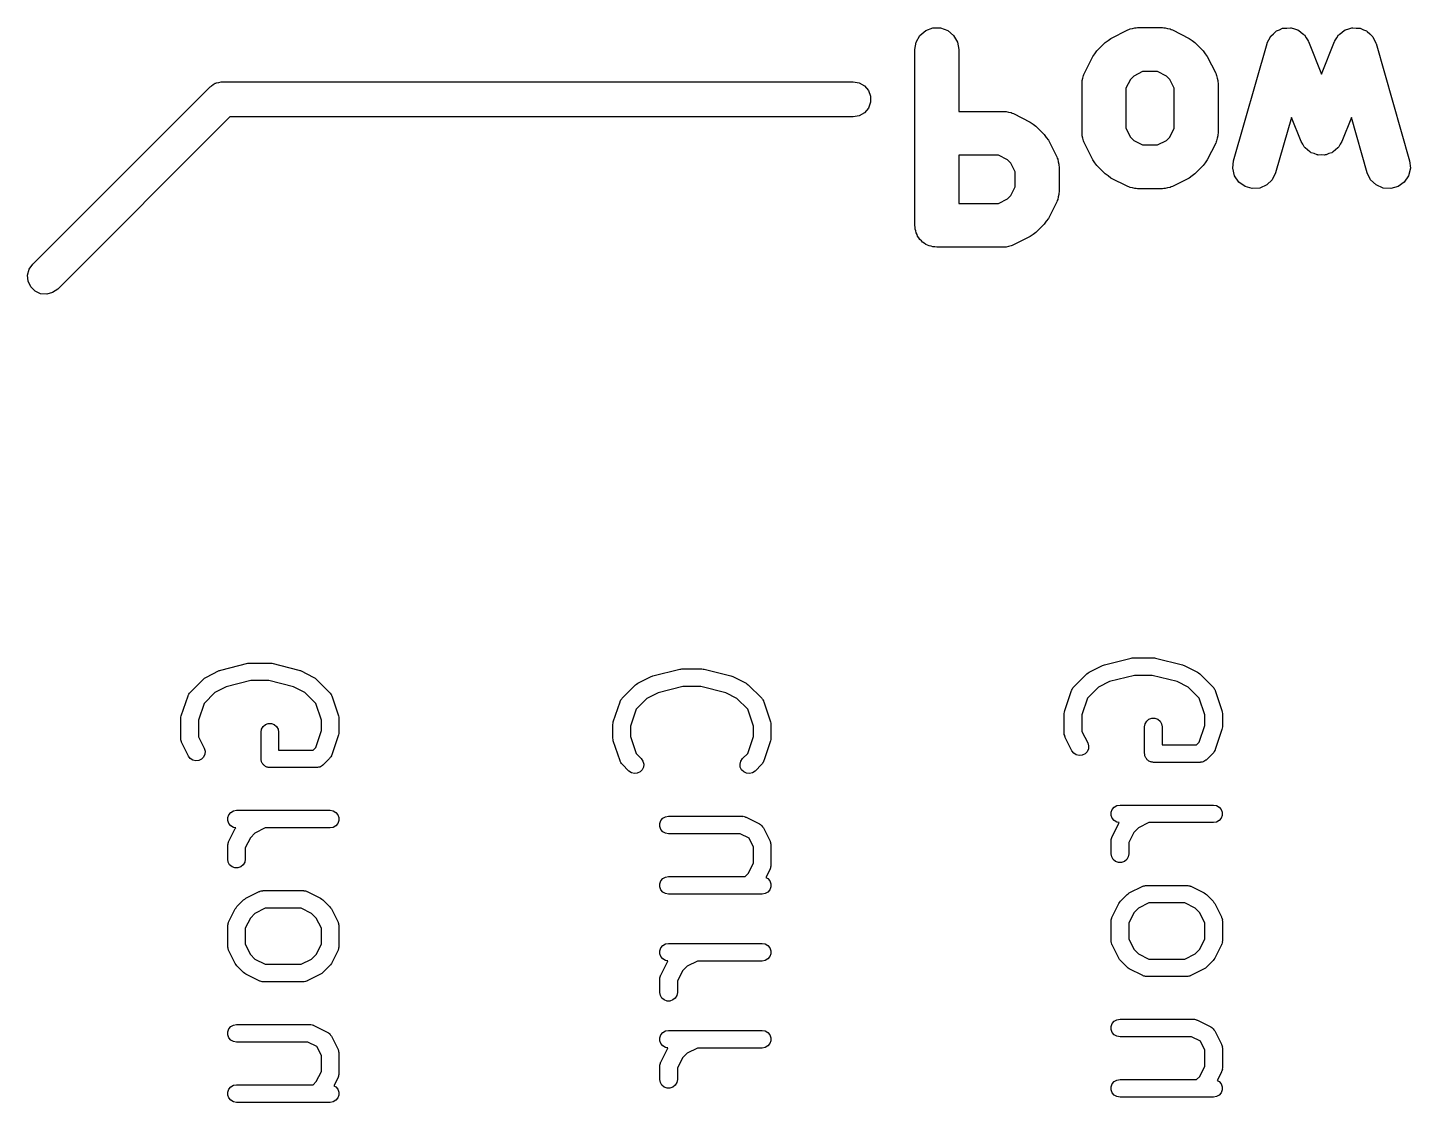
# Model space of a CAD drawing. Extents: x 91.3 to 189.8, y -113.5 to -60.4.
# Drawn here: x 153.12 to 160.99, y -66.8 to -60.68 of the extents above; entities that cross this region are included whole.
import ezdxf

# ---------------------------------------------------------------- set-up
doc = ezdxf.new("R2010")
doc.units = 0
doc.header["$MEASUREMENT"] = 0
doc.layers.add('BLACK', color=7, linetype='CONTINUOUS')

msp = doc.modelspace()

# ---------------------------------------------------------------- linework, layer by layer
at = {"layer": 'Black'}
for p, q in [((158.233, -60.6994), (158.274, -60.6845)), ((158.274, -60.6845), (158.317, -60.6845)), ((158.317, -60.6845), (158.358, -60.6994)), ((159.39, -60.6938), (159.396, -60.6902)), ((159.396, -60.6902), (159.41, -60.6876)), ((159.41, -60.6876), (159.424, -60.6834)), ((159.424, -60.6834), (159.431, -60.6839)), ((159.431, -60.6839), (159.439, -60.6826)), ((159.439, -60.6826), (159.581, -60.6826)), ((159.581, -60.6826), (159.589, -60.6839)), ((159.589, -60.6839), (159.596, -60.6834)), ((159.596, -60.6834), (159.61, -60.6876)), ((159.61, -60.6876), (159.624, -60.6902)), ((159.624, -60.6902), (159.63, -60.6938)), ((160.248, -60.6942), (160.265, -60.6864)), ((160.265, -60.6864), (160.268, -60.6862)), ((160.268, -60.6862), (160.27, -60.6853)), ((160.27, -60.6853), (160.289, -60.6847)), ((160.289, -60.6847), (160.309, -60.6833)), ((160.309, -60.6833), (160.311, -60.684)), ((160.311, -60.684), (160.314, -60.6839)), ((160.314, -60.6839), (160.332, -60.6899)), ((160.332, -60.6899), (160.35, -60.6952)), ((160.622, -60.6952), (160.641, -60.6899)), ((160.641, -60.6899), (160.659, -60.6839)), ((160.659, -60.6839), (160.661, -60.684)), ((160.661, -60.684), (160.664, -60.6833)), ((160.664, -60.6833), (160.683, -60.6847)), ((160.683, -60.6847), (160.702, -60.6853)), ((160.702, -60.6853), (160.705, -60.6862)), ((160.705, -60.6862), (160.707, -60.6864)), ((160.707, -60.6864), (160.725, -60.6942)), ((158.171, -60.8076), (158.178, -60.7649)), ((158.178, -60.7649), (158.2, -60.7273)), ((158.2, -60.7273), (158.233, -60.6994)), ((158.358, -60.6994), (158.391, -60.7273)), ((158.391, -60.7273), (158.413, -60.7649)), ((158.413, -60.7649), (158.421, -60.8076)), ((159.207, -60.8145), (159.255, -60.7668)), ((159.255, -60.7668), (159.271, -60.7554)), ((159.271, -60.7554), (159.287, -60.7434)), ((159.287, -60.7434), (159.383, -60.6958)), ((159.383, -60.6958), (159.39, -60.6938)), ((159.63, -60.6938), (159.637, -60.6958)), ((159.637, -60.6958), (159.733, -60.7434)), ((159.733, -60.7434), (159.749, -60.7554)), ((159.749, -60.7554), (159.765, -60.7668)), ((159.765, -60.7668), (159.813, -60.8145)), ((160.176, -60.7733), (160.177, -60.771)), ((160.177, -60.7686), (160.186, -60.7516)), ((160.177, -60.771), (160.177, -60.7686)), ((160.186, -60.7516), (160.195, -60.7342)), ((160.195, -60.7342), (160.196, -60.7325)), ((160.196, -60.7325), (160.197, -60.7303)), ((160.197, -60.7303), (160.212, -60.7175)), ((160.212, -60.7175), (160.226, -60.7041)), ((160.226, -60.7041), (160.228, -60.703)), ((160.228, -60.703), (160.23, -60.7014)), ((160.23, -60.7014), (160.248, -60.6942)), ((160.35, -60.6952), (160.352, -60.6967)), ((160.352, -60.6967), (160.355, -60.6975)), ((160.355, -60.6975), (160.37, -60.7094)), ((160.37, -60.7094), (160.386, -60.7207)), ((160.386, -60.7207), (160.387, -60.7228)), ((160.387, -60.7228), (160.389, -60.7243)), ((160.389, -60.7243), (160.399, -60.7407)), ((160.399, -60.7407), (160.41, -60.7567)), ((160.41, -60.7567), (160.41, -60.7591)), ((160.41, -60.7591), (160.412, -60.7612)), ((160.412, -60.7612), (160.486, -60.9472)), ((160.486, -60.9472), (160.561, -60.7612)), ((160.561, -60.7612), (160.562, -60.7591)), ((160.562, -60.7591), (160.563, -60.7567)), ((160.563, -60.7567), (160.573, -60.7407)), ((160.573, -60.7407), (160.583, -60.7243)), ((160.583, -60.7243), (160.585, -60.7228)), ((160.585, -60.7228), (160.587, -60.7207)), ((160.587, -60.7207), (160.602, -60.7094)), ((160.602, -60.7094), (160.618, -60.6975)), ((160.618, -60.6975), (160.62, -60.6967)), ((160.62, -60.6967), (160.622, -60.6952)), ((160.725, -60.6942), (160.743, -60.7014)), ((160.743, -60.7014), (160.744, -60.703)), ((160.744, -60.703), (160.747, -60.7041)), ((160.747, -60.7041), (160.761, -60.7175)), ((160.761, -60.7175), (160.775, -60.7303)), ((160.775, -60.7303), (160.776, -60.7325)), ((160.776, -60.7325), (160.778, -60.7342)), ((160.778, -60.7342), (160.786, -60.7516)), ((160.786, -60.7516), (160.795, -60.7686)), ((160.795, -60.7686), (160.796, -60.771)), ((160.796, -60.771), (160.797, -60.7733)), ((158.171, -61.8076), (158.171, -60.8076)), ((158.421, -60.8076), (158.421, -61.1588)), ((159.136, -60.9422), (159.184, -60.847)), ((159.184, -60.847), (159.196, -60.8309)), ((159.196, -60.8309), (159.207, -60.8145)), ((159.813, -60.8145), (159.824, -60.8309)), ((159.824, -60.8309), (159.836, -60.847)), ((159.836, -60.847), (159.884, -60.9422)), ((159.985, -61.4399), (160.176, -60.7733)), ((160.797, -60.7733), (160.987, -61.4399)), ((154.166, -61.0134), (154.177, -61.0069)), ((154.177, -61.0069), (154.188, -60.9994)), ((154.188, -60.9994), (154.192, -60.9982)), ((154.192, -60.9982), (154.196, -60.996)), ((154.196, -60.996), (154.209, -60.9938)), ((154.209, -60.9938), (154.221, -60.9904)), ((154.221, -60.9904), (154.226, -60.9908)), ((154.226, -60.9908), (154.23, -60.99)), ((154.23, -60.99), (157.82, -60.99)), ((157.82, -60.99), (157.854, -60.996)), ((157.854, -60.996), (157.884, -61.0134)), ((159.123, -60.9981), (159.124, -60.991)), ((159.123, -61.2838), (159.123, -60.9981)), ((159.124, -60.9838), (159.128, -60.9698)), ((159.124, -60.991), (159.124, -60.9838)), ((159.128, -60.9698), (159.131, -60.9553)), ((159.131, -60.9553), (159.134, -60.9491)), ((159.134, -60.9491), (159.136, -60.9422)), ((159.398, -60.9769), (159.373, -61.0276)), ((159.417, -60.958), (159.398, -60.9769)), ((159.468, -60.9326), (159.417, -60.958)), ((159.552, -60.9326), (159.468, -60.9326)), ((159.603, -60.958), (159.552, -60.9326)), ((159.622, -60.9769), (159.603, -60.958)), ((159.647, -61.0276), (159.622, -60.9769)), ((159.884, -60.9422), (159.886, -60.9491)), ((159.886, -60.9491), (159.889, -60.9553)), ((159.889, -60.9553), (159.892, -60.9698)), ((159.892, -60.9698), (159.896, -60.9838)), ((159.896, -60.9838), (159.896, -60.991)), ((159.896, -60.991), (159.897, -60.9981)), ((159.897, -60.9981), (159.897, -61.2838)), ((153.149, -62.0293), (154.159, -61.0193)), ((154.159, -61.0193), (154.163, -61.0168)), ((154.163, -61.0168), (154.166, -61.0134)), ((157.884, -61.0134), (157.907, -61.04)), ((157.907, -61.04), (157.918, -61.0726)), ((157.918, -61.0726), (157.918, -61.1074)), ((159.373, -61.0276), (159.373, -61.2543)), ((159.647, -61.2543), (159.647, -61.0276)), ((157.907, -61.14), (157.884, -61.1666)), ((157.918, -61.1074), (157.907, -61.14)), ((158.421, -61.1588), (158.677, -61.1588)), ((158.677, -61.1588), (158.684, -61.1601)), ((158.684, -61.1601), (158.691, -61.1596)), ((158.691, -61.1596), (158.705, -61.1638)), ((158.705, -61.1638), (158.719, -61.1663)), ((154.271, -61.19), (153.291, -62.1707)), ((157.82, -61.19), (154.271, -61.19)), ((157.854, -61.184), (157.82, -61.19)), ((157.884, -61.1666), (157.854, -61.184)), ((158.719, -61.1663), (158.726, -61.17)), ((158.726, -61.17), (158.733, -61.172)), ((158.733, -61.172), (158.828, -61.2196)), ((158.828, -61.2196), (158.844, -61.2316)), ((158.844, -61.2316), (158.86, -61.243)), ((158.86, -61.243), (158.908, -61.2907)), ((160.315, -61.1935), (160.225, -61.5086)), ((160.37, -61.3302), (160.315, -61.1935)), ((160.657, -61.1935), (160.602, -61.3302)), ((160.747, -61.5086), (160.657, -61.1935)), ((158.908, -61.2907), (158.919, -61.3071)), ((158.919, -61.3071), (158.931, -61.3231)), ((159.124, -61.2909), (159.123, -61.2838)), ((159.124, -61.2981), (159.124, -61.2909)), ((159.128, -61.3121), (159.124, -61.2981)), ((159.131, -61.3266), (159.128, -61.3121)), ((159.373, -61.2543), (159.398, -61.305)), ((159.398, -61.305), (159.417, -61.3239)), ((159.603, -61.3239), (159.622, -61.305)), ((159.622, -61.305), (159.647, -61.2543)), ((159.892, -61.3121), (159.889, -61.3266)), ((159.896, -61.2981), (159.892, -61.3121)), ((159.897, -61.2838), (159.896, -61.2909)), ((159.896, -61.2909), (159.896, -61.2981)), ((158.931, -61.3231), (158.979, -61.4184)), ((159.134, -61.3328), (159.131, -61.3266)), ((159.136, -61.3397), (159.134, -61.3328)), ((159.184, -61.4349), (159.136, -61.3397)), ((159.417, -61.3239), (159.468, -61.3493)), ((159.468, -61.3493), (159.552, -61.3493)), ((159.552, -61.3493), (159.603, -61.3239)), ((159.884, -61.3397), (159.836, -61.435)), ((159.886, -61.3328), (159.884, -61.3397)), ((159.889, -61.3266), (159.886, -61.3328)), ((160.38, -61.3454), (160.37, -61.3302)), ((160.388, -61.3611), (160.38, -61.3454)), ((160.391, -61.3638), (160.388, -61.3611)), ((160.393, -61.3671), (160.391, -61.3638)), ((160.407, -61.3782), (160.393, -61.3671)), ((160.42, -61.39), (160.407, -61.3782)), ((160.424, -61.3915), (160.42, -61.39)), ((160.427, -61.394), (160.424, -61.3915)), ((160.444, -61.3995), (160.427, -61.394)), ((160.461, -61.4062), (160.444, -61.3995)), ((160.528, -61.3995), (160.512, -61.4062)), ((160.545, -61.394), (160.528, -61.3995)), ((160.548, -61.3915), (160.545, -61.394)), ((160.552, -61.39), (160.548, -61.3915)), ((160.565, -61.3782), (160.552, -61.39)), ((160.579, -61.3671), (160.565, -61.3782)), ((160.581, -61.3638), (160.579, -61.3671)), ((160.584, -61.3611), (160.581, -61.3638)), ((160.593, -61.3454), (160.584, -61.3611)), ((160.602, -61.3302), (160.593, -61.3454)), ((158.421, -61.4088), (158.421, -61.6826)), ((158.647, -61.4088), (158.421, -61.4088)), ((158.698, -61.4342), (158.647, -61.4088)), ((158.717, -61.4531), (158.698, -61.4342)), ((158.742, -61.5038), (158.717, -61.4531)), ((158.979, -61.4184), (158.981, -61.4253)), ((158.981, -61.4253), (158.985, -61.4315)), ((158.985, -61.4315), (158.987, -61.446)), ((158.987, -61.446), (158.991, -61.46)), ((158.991, -61.46), (158.991, -61.4672)), ((158.991, -61.4672), (158.992, -61.4743)), ((158.992, -61.4743), (158.992, -61.6171)), ((159.196, -61.451), (159.184, -61.4349)), ((159.207, -61.4674), (159.196, -61.451)), ((159.255, -61.5151), (159.207, -61.4674)), ((159.813, -61.4674), (159.765, -61.5151)), ((159.824, -61.451), (159.813, -61.4674)), ((159.836, -61.435), (159.824, -61.451)), ((159.981, -61.4831), (159.985, -61.4399)), ((160.465, -61.4063), (160.461, -61.4062)), ((160.468, -61.4075), (160.465, -61.4063)), ((160.486, -61.407), (160.468, -61.4075)), ((160.504, -61.4075), (160.486, -61.407)), ((160.508, -61.4063), (160.504, -61.4075)), ((160.512, -61.4062), (160.508, -61.4063)), ((160.987, -61.4399), (160.992, -61.4831)), ((158.742, -61.5876), (158.742, -61.5038)), ((159.271, -61.5266), (159.255, -61.5151)), ((159.287, -61.5385), (159.271, -61.5266)), ((159.383, -61.5861), (159.287, -61.5385)), ((159.733, -61.5385), (159.637, -61.5861)), ((159.749, -61.5265), (159.733, -61.5385)), ((159.765, -61.5151), (159.749, -61.5265)), ((159.991, -61.5252), (159.981, -61.4831)), ((160.015, -61.5612), (159.991, -61.5252)), ((160.206, -61.5477), (160.175, -61.5778)), ((160.225, -61.5086), (160.206, -61.5477)), ((160.766, -61.5477), (160.747, -61.5086)), ((160.797, -61.5778), (160.766, -61.5477)), ((160.981, -61.5252), (160.957, -61.5612)), ((160.992, -61.4831), (160.981, -61.5252)), ((158.717, -61.6383), (158.742, -61.5876)), ((158.991, -61.6314), (158.987, -61.6455)), ((158.992, -61.6171), (158.991, -61.6242)), ((158.991, -61.6242), (158.991, -61.6314)), ((159.39, -61.5881), (159.383, -61.5861)), ((159.396, -61.5917), (159.39, -61.5881)), ((159.41, -61.5943), (159.396, -61.5917)), ((159.424, -61.5985), (159.41, -61.5943)), ((159.431, -61.598), (159.424, -61.5985)), ((159.439, -61.5993), (159.431, -61.598)), ((159.581, -61.5993), (159.439, -61.5993)), ((159.589, -61.598), (159.581, -61.5993)), ((159.596, -61.5985), (159.589, -61.598)), ((159.61, -61.5943), (159.596, -61.5985)), ((159.624, -61.5917), (159.61, -61.5943)), ((159.63, -61.5881), (159.624, -61.5917)), ((159.637, -61.5861), (159.63, -61.5881)), ((160.051, -61.5867), (160.015, -61.5612)), ((160.092, -61.5986), (160.051, -61.5867)), ((160.136, -61.5955), (160.092, -61.5986)), ((160.175, -61.5778), (160.136, -61.5955)), ((160.837, -61.5955), (160.797, -61.5778)), ((160.88, -61.5986), (160.837, -61.5955)), ((160.922, -61.5867), (160.88, -61.5986)), ((160.957, -61.5612), (160.922, -61.5867)), ((158.421, -61.6826), (158.647, -61.6826)), ((158.647, -61.6826), (158.698, -61.6573)), ((158.698, -61.6573), (158.717, -61.6383)), ((158.979, -61.673), (158.931, -61.7683)), ((158.981, -61.6661), (158.979, -61.673)), ((158.985, -61.6599), (158.981, -61.6661)), ((158.987, -61.6455), (158.985, -61.6599)), ((158.919, -61.7844), (158.908, -61.8008)), ((158.931, -61.7683), (158.919, -61.7844)), ((158.173, -61.8184), (158.171, -61.8076)), ((158.173, -61.8293), (158.173, -61.8184)), ((158.176, -61.8396), (158.173, -61.8293)), ((158.178, -61.8504), (158.176, -61.8396)), ((158.184, -61.8598), (158.178, -61.8504)), ((158.187, -61.8701), (158.184, -61.8598)), ((158.194, -61.8785), (158.187, -61.8701)), ((158.828, -61.8718), (158.733, -61.9194)), ((158.844, -61.8599), (158.828, -61.8718)), ((158.86, -61.8484), (158.844, -61.8599)), ((158.908, -61.8008), (158.86, -61.8484)), ((158.2, -61.888), (158.194, -61.8785)), ((158.208, -61.895), (158.2, -61.888)), ((158.215, -61.9034), (158.208, -61.895)), ((158.225, -61.9088), (158.215, -61.9034)), ((158.233, -61.9159), (158.225, -61.9088)), ((158.243, -61.9196), (158.233, -61.9159)), ((158.253, -61.9251), (158.243, -61.9196)), ((158.264, -61.927), (158.253, -61.9251)), ((158.274, -61.9307), (158.264, -61.927)), ((158.285, -61.9307), (158.274, -61.9307)), ((158.296, -61.9326), (158.285, -61.9307)), ((158.677, -61.9326), (158.296, -61.9326)), ((158.684, -61.9314), (158.677, -61.9326)), ((158.691, -61.9318), (158.684, -61.9314)), ((158.705, -61.9276), (158.691, -61.9318)), ((158.719, -61.9251), (158.705, -61.9276)), ((158.726, -61.9215), (158.719, -61.9251)), ((158.733, -61.9194), (158.726, -61.9215)), ((153.129, -62.0577), (153.149, -62.0293)), ((153.12, -62.0913), (153.129, -62.0577)), ((153.123, -62.1259), (153.12, -62.0913)), ((153.138, -62.1574), (153.123, -62.1259)), ((153.163, -62.1819), (153.138, -62.1574)), ((153.194, -62.1966), (153.163, -62.1819)), ((153.291, -62.1707), (153.262, -62.1906)), ((153.229, -62.1996), (153.194, -62.1966)), ((153.262, -62.1906), (153.229, -62.1996)), ((154.22, -64.3382), (154.373, -64.3001)), ((154.373, -64.3001), (154.379, -64.2996)), ((154.379, -64.2996), (154.385, -64.2986)), ((154.385, -64.2986), (154.499, -64.2986)), ((154.499, -64.2986), (154.505, -64.2996)), ((154.505, -64.2996), (154.511, -64.3001)), ((154.511, -64.3001), (154.664, -64.3382)), ((159.164, -64.35), (159.24, -64.3119)), ((159.24, -64.3119), (159.245, -64.3104)), ((159.245, -64.3104), (159.25, -64.3082)), ((159.25, -64.3082), (159.403, -64.2701)), ((159.403, -64.2701), (159.409, -64.2696)), ((159.409, -64.2696), (159.415, -64.2686)), ((159.415, -64.2686), (159.529, -64.2686)), ((159.529, -64.2686), (159.535, -64.2696)), ((159.535, -64.2696), (159.541, -64.2701)), ((159.541, -64.2701), (159.694, -64.3082)), ((159.694, -64.3082), (159.699, -64.3104)), ((159.699, -64.3104), (159.704, -64.3119)), ((159.704, -64.3119), (159.78, -64.35)), ((154.045, -64.4656), (154.121, -64.3894)), ((154.121, -64.3894), (154.127, -64.3848)), ((154.127, -64.3848), (154.134, -64.38)), ((154.134, -64.38), (154.21, -64.3419)), ((154.21, -64.3419), (154.215, -64.3404)), ((154.215, -64.3404), (154.22, -64.3382)), ((154.664, -64.3382), (154.669, -64.3404)), ((154.669, -64.3404), (154.674, -64.3419)), ((154.674, -64.3419), (154.75, -64.38)), ((154.75, -64.38), (154.756, -64.3848)), ((154.756, -64.3848), (154.763, -64.3894)), ((154.763, -64.3894), (154.839, -64.4656)), ((156.594, -64.4138), (156.67, -64.3758)), ((156.67, -64.3758), (156.675, -64.3742)), ((156.675, -64.3742), (156.68, -64.372)), ((156.68, -64.372), (156.833, -64.3339)), ((156.833, -64.3339), (156.839, -64.3334)), ((156.839, -64.3334), (156.845, -64.3324)), ((156.845, -64.3324), (156.959, -64.3324)), ((156.959, -64.3324), (156.965, -64.3334)), ((156.965, -64.3334), (156.971, -64.3339)), ((156.971, -64.3339), (157.124, -64.372)), ((157.124, -64.372), (157.129, -64.3742)), ((157.129, -64.3742), (157.134, -64.3758)), ((157.134, -64.3758), (157.21, -64.4138)), ((159.075, -64.4356), (159.151, -64.3594)), ((159.151, -64.3594), (159.157, -64.3548)), ((159.157, -64.3548), (159.164, -64.35)), ((159.421, -64.3686), (159.28, -64.4038)), ((159.523, -64.3686), (159.421, -64.3686)), ((159.664, -64.4038), (159.523, -64.3686)), ((159.78, -64.35), (159.786, -64.3548)), ((159.786, -64.3548), (159.793, -64.3594)), ((159.793, -64.3594), (159.869, -64.4356)), ((154.038, -64.475), (154.041, -64.4699)), ((154.041, -64.4699), (154.043, -64.468)), ((154.043, -64.468), (154.045, -64.4656)), ((154.186, -64.4659), (154.124, -64.528)), ((154.25, -64.4338), (154.186, -64.4659)), ((154.391, -64.3986), (154.25, -64.4338)), ((154.493, -64.3986), (154.391, -64.3986)), ((154.634, -64.4338), (154.493, -64.3986)), ((154.698, -64.4659), (154.634, -64.4338)), ((154.76, -64.528), (154.698, -64.4659)), ((154.839, -64.4656), (154.841, -64.468)), ((154.841, -64.468), (154.843, -64.4699)), ((154.843, -64.4699), (154.846, -64.475)), ((156.505, -64.4994), (156.581, -64.4232)), ((156.581, -64.4232), (156.587, -64.4186)), ((156.587, -64.4186), (156.594, -64.4138)), ((156.71, -64.4677), (156.646, -64.4997)), ((156.851, -64.4324), (156.71, -64.4677)), ((156.953, -64.4324), (156.851, -64.4324)), ((157.094, -64.4677), (156.953, -64.4324)), ((157.158, -64.4997), (157.094, -64.4677)), ((157.21, -64.4138), (157.216, -64.4186)), ((157.216, -64.4186), (157.223, -64.4232)), ((157.223, -64.4232), (157.299, -64.4994)), ((159.024, -64.5694), (159.063, -64.4551)), ((159.063, -64.4551), (159.064, -64.4526)), ((159.064, -64.4526), (159.065, -64.4498)), ((159.065, -64.4498), (159.068, -64.445)), ((159.068, -64.445), (159.071, -64.4399)), ((159.071, -64.4399), (159.073, -64.438)), ((159.073, -64.438), (159.075, -64.4356)), ((159.216, -64.4359), (159.154, -64.498)), ((159.28, -64.4038), (159.216, -64.4359)), ((159.728, -64.4359), (159.664, -64.4038)), ((159.79, -64.498), (159.728, -64.4359)), ((159.869, -64.4356), (159.871, -64.438)), ((159.871, -64.438), (159.873, -64.4399)), ((159.873, -64.4399), (159.876, -64.445)), ((159.876, -64.445), (159.879, -64.4498)), ((159.879, -64.4498), (159.88, -64.4526)), ((159.88, -64.4526), (159.881, -64.4551)), ((159.881, -64.4551), (159.919, -64.5694)), ((153.994, -64.5994), (154.033, -64.4851)), ((154.033, -64.4851), (154.034, -64.4826)), ((154.034, -64.4826), (154.035, -64.4798)), ((154.035, -64.4798), (154.038, -64.475)), ((154.124, -64.528), (154.092, -64.6234)), ((154.792, -64.6234), (154.76, -64.528)), ((154.846, -64.475), (154.849, -64.4798)), ((154.849, -64.4798), (154.85, -64.4826)), ((154.85, -64.4826), (154.851, -64.4851)), ((154.851, -64.4851), (154.889, -64.5994)), ((156.454, -64.6332), (156.493, -64.519)), ((156.493, -64.519), (156.494, -64.5164)), ((156.494, -64.5164), (156.495, -64.5136)), ((156.495, -64.5136), (156.498, -64.5088)), ((156.498, -64.5088), (156.501, -64.5037)), ((156.501, -64.5037), (156.503, -64.5018)), ((156.503, -64.5018), (156.505, -64.4994)), ((156.646, -64.4997), (156.584, -64.5618)), ((157.22, -64.5618), (157.158, -64.4997)), ((157.299, -64.4994), (157.301, -64.5018)), ((157.301, -64.5018), (157.303, -64.5037)), ((157.303, -64.5037), (157.306, -64.5088)), ((157.306, -64.5088), (157.309, -64.5136)), ((157.309, -64.5136), (157.31, -64.5164)), ((157.31, -64.5164), (157.311, -64.519)), ((157.311, -64.519), (157.349, -64.6332)), ((159.154, -64.498), (159.122, -64.5934)), ((159.822, -64.5934), (159.79, -64.498)), ((153.992, -64.6152), (153.993, -64.6073)), ((153.992, -64.7295), (153.992, -64.6152)), ((153.993, -64.6073), (153.994, -64.5994)), ((154.092, -64.6234), (154.092, -64.7177)), ((154.792, -64.6833), (154.792, -64.6234)), ((154.889, -64.5994), (154.891, -64.6073)), ((154.891, -64.6073), (154.892, -64.6152)), ((154.892, -64.6152), (154.892, -64.6914)), ((156.584, -64.5618), (156.552, -64.6572)), ((157.252, -64.6572), (157.22, -64.5618)), ((159.022, -64.5852), (159.023, -64.5773)), ((159.022, -64.6995), (159.022, -64.5852)), ((159.023, -64.5773), (159.024, -64.5694)), ((159.122, -64.5934), (159.122, -64.6877)), ((159.491, -64.6293), (159.504, -64.6181)), ((159.504, -64.6181), (159.52, -64.6122)), ((159.52, -64.6122), (159.538, -64.6122)), ((159.538, -64.6122), (159.554, -64.6181)), ((159.554, -64.6181), (159.567, -64.6293)), ((159.822, -64.6533), (159.822, -64.5934)), ((159.919, -64.5694), (159.921, -64.5773)), ((159.921, -64.5773), (159.922, -64.5852)), ((159.922, -64.5852), (159.922, -64.6614)), ((154.449, -64.6914), (154.452, -64.6743)), ((154.449, -64.8438), (154.449, -64.6914)), ((154.452, -64.6743), (154.461, -64.6593)), ((154.461, -64.6593), (154.474, -64.6481)), ((154.474, -64.6481), (154.49, -64.6422)), ((154.49, -64.6422), (154.508, -64.6422)), ((154.508, -64.6422), (154.524, -64.6481)), ((154.524, -64.6481), (154.537, -64.6593)), ((154.537, -64.6593), (154.546, -64.6743)), ((154.546, -64.6743), (154.549, -64.6914)), ((154.549, -64.6914), (154.549, -64.7938)), ((154.76, -64.7787), (154.792, -64.6833)), ((154.889, -64.7072), (154.851, -64.8215)), ((154.891, -64.6993), (154.889, -64.7072)), ((154.892, -64.6914), (154.891, -64.6993)), ((156.452, -64.649), (156.453, -64.6412)), ((156.452, -64.7252), (156.452, -64.649)), ((156.453, -64.6412), (156.454, -64.6332)), ((156.552, -64.6572), (156.552, -64.7171)), ((157.252, -64.7171), (157.252, -64.6572)), ((157.349, -64.6332), (157.351, -64.6412)), ((157.351, -64.6412), (157.352, -64.649)), ((157.352, -64.649), (157.352, -64.7252)), ((159.022, -64.7024), (159.022, -64.6995)), ((159.022, -64.7052), (159.022, -64.7024)), ((159.024, -64.7108), (159.022, -64.7052)), ((159.122, -64.6877), (159.155, -64.7534)), ((159.479, -64.6614), (159.482, -64.6443)), ((159.479, -64.8138), (159.479, -64.6614)), ((159.482, -64.6443), (159.491, -64.6293)), ((159.567, -64.6293), (159.576, -64.6443)), ((159.576, -64.6443), (159.579, -64.6614)), ((159.579, -64.6614), (159.579, -64.7638)), ((159.79, -64.7487), (159.822, -64.6533)), ((159.919, -64.6772), (159.881, -64.7915)), ((159.921, -64.6693), (159.919, -64.6772)), ((159.922, -64.6614), (159.921, -64.6693)), ((153.992, -64.7324), (153.992, -64.7295)), ((153.992, -64.7352), (153.992, -64.7324)), ((153.994, -64.7408), (153.992, -64.7352)), ((153.995, -64.7466), (153.994, -64.7408)), ((153.996, -64.7491), (153.995, -64.7466)), ((153.997, -64.7519), (153.996, -64.7491)), ((154.035, -64.8281), (153.997, -64.7519)), ((154.092, -64.7177), (154.125, -64.7834)), ((154.125, -64.7834), (154.13, -64.8)), ((154.745, -64.7938), (154.76, -64.7787)), ((156.453, -64.7331), (156.452, -64.7252)), ((156.454, -64.741), (156.453, -64.7331)), ((156.493, -64.8553), (156.454, -64.741)), ((156.552, -64.7171), (156.584, -64.8125)), ((157.22, -64.8125), (157.252, -64.7171)), ((157.349, -64.741), (157.311, -64.8553)), ((157.351, -64.7331), (157.349, -64.741)), ((157.352, -64.7252), (157.351, -64.7331)), ((159.025, -64.7166), (159.024, -64.7108)), ((159.026, -64.7191), (159.025, -64.7166)), ((159.027, -64.7219), (159.026, -64.7191)), ((159.065, -64.7981), (159.027, -64.7219)), ((159.155, -64.7534), (159.16, -64.77)), ((159.16, -64.77), (159.159, -64.7873)), ((159.579, -64.7638), (159.775, -64.7638)), ((159.775, -64.7638), (159.79, -64.7487)), ((154.046, -64.842), (154.035, -64.8281)), ((154.06, -64.8516), (154.046, -64.842)), ((154.077, -64.8556), (154.06, -64.8516)), ((154.094, -64.8536), (154.077, -64.8556)), ((154.11, -64.8459), (154.094, -64.8536)), ((154.122, -64.8333), (154.11, -64.8459)), ((154.129, -64.8173), (154.122, -64.8333)), ((154.13, -64.8), (154.129, -64.8173)), ((154.45, -64.8481), (154.449, -64.8438)), ((154.45, -64.8525), (154.45, -64.8481)), ((154.451, -64.8566), (154.45, -64.8525)), ((154.452, -64.8609), (154.451, -64.8566)), ((154.454, -64.8647), (154.452, -64.8609)), ((154.456, -64.8688), (154.454, -64.8647)), ((154.549, -64.7938), (154.745, -64.7938)), ((154.839, -64.8411), (154.801, -64.8792)), ((154.841, -64.8387), (154.839, -64.8411)), ((154.843, -64.8368), (154.841, -64.8387)), ((154.846, -64.8316), (154.843, -64.8368)), ((154.849, -64.8268), (154.846, -64.8316)), ((154.85, -64.8241), (154.849, -64.8268)), ((154.851, -64.8215), (154.85, -64.8241)), ((156.494, -64.8579), (156.493, -64.8553)), ((156.495, -64.8607), (156.494, -64.8579)), ((156.498, -64.8655), (156.495, -64.8607)), ((156.584, -64.8125), (156.613, -64.8423)), ((156.613, -64.8423), (156.623, -64.8565)), ((156.623, -64.8565), (156.628, -64.8733)), ((157.176, -64.8733), (157.18, -64.8565)), ((157.18, -64.8565), (157.19, -64.8423)), ((157.19, -64.8423), (157.22, -64.8125)), ((157.309, -64.8607), (157.306, -64.8655)), ((157.31, -64.8579), (157.309, -64.8607)), ((157.311, -64.8553), (157.31, -64.8579)), ((159.076, -64.812), (159.065, -64.7981)), ((159.09, -64.8216), (159.076, -64.812)), ((159.107, -64.8256), (159.09, -64.8216)), ((159.124, -64.8236), (159.107, -64.8256)), ((159.14, -64.8159), (159.124, -64.8236)), ((159.152, -64.8033), (159.14, -64.8159)), ((159.159, -64.7873), (159.152, -64.8033)), ((159.48, -64.8181), (159.479, -64.8138)), ((159.48, -64.8225), (159.48, -64.8181)), ((159.481, -64.8266), (159.48, -64.8225)), ((159.482, -64.8309), (159.481, -64.8266)), ((159.484, -64.8347), (159.482, -64.8309)), ((159.486, -64.8388), (159.484, -64.8347)), ((159.489, -64.8422), (159.486, -64.8388)), ((159.491, -64.8459), (159.489, -64.8422)), ((159.494, -64.8488), (159.491, -64.8459)), ((159.497, -64.8521), (159.494, -64.8488)), ((159.501, -64.8543), (159.497, -64.8521)), ((159.504, -64.8571), (159.501, -64.8543)), ((159.508, -64.8586), (159.504, -64.8571)), ((159.512, -64.8608), (159.508, -64.8586)), ((159.516, -64.8616), (159.512, -64.8608)), ((159.52, -64.863), (159.516, -64.8616)), ((159.525, -64.863), (159.52, -64.863)), ((159.529, -64.8638), (159.525, -64.863)), ((159.796, -64.8638), (159.529, -64.8638)), ((159.798, -64.8634), (159.796, -64.8638)), ((159.8, -64.8636), (159.798, -64.8634)), ((159.806, -64.8619), (159.8, -64.8636)), ((159.813, -64.8608), (159.806, -64.8619)), ((159.815, -64.8597), (159.813, -64.8608)), ((159.817, -64.8591), (159.815, -64.8597)), ((159.822, -64.8554), (159.817, -64.8591)), ((159.828, -64.8521), (159.822, -64.8554)), ((159.829, -64.8504), (159.828, -64.8521)), ((159.831, -64.8492), (159.829, -64.8504)), ((159.869, -64.8111), (159.831, -64.8492)), ((159.871, -64.8087), (159.869, -64.8111)), ((159.873, -64.8068), (159.871, -64.8087)), ((159.876, -64.8016), (159.873, -64.8068)), ((159.879, -64.7968), (159.876, -64.8016)), ((159.88, -64.7941), (159.879, -64.7968)), ((159.881, -64.7915), (159.88, -64.7941)), ((154.459, -64.8722), (154.456, -64.8688)), ((154.461, -64.8759), (154.459, -64.8722)), ((154.464, -64.8788), (154.461, -64.8759)), ((154.467, -64.8821), (154.464, -64.8788)), ((154.471, -64.8843), (154.467, -64.8821)), ((154.474, -64.8871), (154.471, -64.8843)), ((154.478, -64.8886), (154.474, -64.8871)), ((154.482, -64.8908), (154.478, -64.8886)), ((154.486, -64.8916), (154.482, -64.8908)), ((154.49, -64.893), (154.486, -64.8916)), ((154.495, -64.893), (154.49, -64.893)), ((154.499, -64.8938), (154.495, -64.893)), ((154.766, -64.8938), (154.499, -64.8938)), ((154.768, -64.8934), (154.766, -64.8938)), ((154.77, -64.8936), (154.768, -64.8934)), ((154.776, -64.8919), (154.77, -64.8936)), ((154.783, -64.8908), (154.776, -64.8919)), ((154.785, -64.8897), (154.783, -64.8908)), ((154.787, -64.8891), (154.785, -64.8897)), ((154.792, -64.8854), (154.787, -64.8891)), ((154.798, -64.8821), (154.792, -64.8854)), ((154.799, -64.8804), (154.798, -64.8821)), ((154.801, -64.8792), (154.799, -64.8804)), ((156.501, -64.8706), (156.498, -64.8655)), ((156.503, -64.8725), (156.501, -64.8706)), ((156.505, -64.8749), (156.503, -64.8725)), ((156.543, -64.913), (156.505, -64.8749)), ((156.557, -64.9229), (156.543, -64.913)), ((156.574, -64.9274), (156.557, -64.9229)), ((156.591, -64.9259), (156.574, -64.9274)), ((156.607, -64.9186), (156.591, -64.9259)), ((156.619, -64.9063), (156.607, -64.9186)), ((156.626, -64.8906), (156.619, -64.9063)), ((156.628, -64.8733), (156.626, -64.8906)), ((157.177, -64.8906), (157.176, -64.8733)), ((157.185, -64.9063), (157.177, -64.8906)), ((157.197, -64.9186), (157.185, -64.9063)), ((157.213, -64.9259), (157.197, -64.9186)), ((157.23, -64.9274), (157.213, -64.9259)), ((157.247, -64.9229), (157.23, -64.9274)), ((157.261, -64.913), (157.247, -64.9229)), ((157.299, -64.8749), (157.261, -64.913)), ((157.301, -64.8725), (157.299, -64.8749)), ((157.303, -64.8706), (157.301, -64.8725)), ((157.306, -64.8655), (157.303, -64.8706)), ((154.259, -65.178), (154.265, -65.1617)), ((154.259, -65.1953), (154.259, -65.178)), ((154.265, -65.1617), (154.276, -65.1484)), ((154.276, -65.1484), (154.291, -65.1397)), ((154.291, -65.1397), (154.309, -65.1367)), ((154.309, -65.1367), (154.842, -65.1367)), ((154.842, -65.1367), (154.859, -65.1397)), ((154.859, -65.1397), (154.874, -65.1484)), ((154.874, -65.1484), (154.885, -65.1617)), ((154.885, -65.1617), (154.891, -65.178)), ((154.891, -65.178), (154.891, -65.1953)), ((156.736, -65.1822), (156.751, -65.1735)), ((156.751, -65.1735), (156.769, -65.1705)), ((156.769, -65.1705), (157.188, -65.1705)), ((157.188, -65.1705), (157.19, -65.171)), ((157.19, -65.171), (157.193, -65.1708)), ((157.193, -65.1708), (157.199, -65.1725)), ((157.199, -65.1725), (157.205, -65.1735)), ((157.205, -65.1735), (157.207, -65.1749)), ((157.207, -65.1749), (157.21, -65.1758)), ((157.21, -65.1758), (157.286, -65.2138)), ((159.289, -65.148), (159.295, -65.1317)), ((159.289, -65.1653), (159.289, -65.148)), ((159.295, -65.1817), (159.289, -65.1653)), ((159.295, -65.1317), (159.306, -65.1184)), ((159.306, -65.1184), (159.321, -65.1097)), ((159.321, -65.1097), (159.339, -65.1067)), ((159.339, -65.1067), (159.872, -65.1067)), ((159.872, -65.1067), (159.889, -65.1097)), ((159.889, -65.1097), (159.904, -65.1184)), ((159.904, -65.1184), (159.915, -65.1317)), ((159.915, -65.1317), (159.921, -65.148)), ((159.921, -65.1653), (159.915, -65.1817)), ((159.921, -65.148), (159.921, -65.1653)), ((154.265, -65.2117), (154.259, -65.1953)), ((154.264, -65.3167), (154.302, -65.2405)), ((154.276, -65.225), (154.265, -65.2117)), ((154.291, -65.2337), (154.276, -65.225)), ((154.305, -65.2361), (154.291, -65.2337)), ((154.302, -65.2405), (154.305, -65.2361)), ((154.473, -65.2367), (154.414, -65.2659)), ((154.842, -65.2367), (154.473, -65.2367)), ((154.859, -65.2337), (154.842, -65.2367)), ((154.874, -65.225), (154.859, -65.2337)), ((154.885, -65.2117), (154.874, -65.225)), ((154.891, -65.1953), (154.885, -65.2117)), ((156.719, -65.2118), (156.725, -65.1955)), ((156.719, -65.2292), (156.719, -65.2118)), ((156.725, -65.2455), (156.719, -65.2292)), ((156.725, -65.1955), (156.736, -65.1822)), ((156.736, -65.2588), (156.725, -65.2455)), ((156.751, -65.2675), (156.736, -65.2588)), ((157.286, -65.2138), (157.292, -65.2182)), ((157.292, -65.2182), (157.298, -65.2223)), ((157.298, -65.2223), (157.299, -65.2234)), ((157.299, -65.2234), (157.3, -65.2242)), ((157.3, -65.2242), (157.304, -65.2303)), ((157.304, -65.2303), (157.309, -65.2362)), ((157.309, -65.2362), (157.347, -65.3124)), ((159.294, -65.2867), (159.332, -65.2105)), ((159.306, -65.195), (159.295, -65.1817)), ((159.321, -65.2037), (159.306, -65.195)), ((159.335, -65.2061), (159.321, -65.2037)), ((159.332, -65.2105), (159.335, -65.2061)), ((159.444, -65.2359), (159.418, -65.2625)), ((159.503, -65.2067), (159.444, -65.2359)), ((159.872, -65.2067), (159.503, -65.2067)), ((159.889, -65.2037), (159.872, -65.2067)), ((159.904, -65.195), (159.889, -65.2037)), ((159.915, -65.1817), (159.904, -65.195)), ((154.259, -65.3333), (154.261, -65.3277)), ((154.259, -65.3362), (154.259, -65.3333)), ((154.259, -65.339), (154.259, -65.3362)), ((154.261, -65.3277), (154.262, -65.3219)), ((154.262, -65.3219), (154.263, -65.3194)), ((154.263, -65.3194), (154.264, -65.3167)), ((154.388, -65.2925), (154.359, -65.3508)), ((154.414, -65.2659), (154.388, -65.2925)), ((156.769, -65.2705), (156.751, -65.2675)), ((157.176, -65.2705), (156.769, -65.2705)), ((157.227, -65.2958), (157.176, -65.2705)), ((157.252, -65.3466), (157.227, -65.2958)), ((157.347, -65.3124), (157.347, -65.3152)), ((157.347, -65.3152), (157.349, -65.3177)), ((157.349, -65.3177), (157.35, -65.3234)), ((157.35, -65.3234), (157.352, -65.329)), ((157.352, -65.329), (157.351, -65.3319)), ((157.351, -65.3319), (157.352, -65.3348)), ((157.352, -65.3348), (157.352, -65.449)), ((159.289, -65.3033), (159.291, -65.2977)), ((159.289, -65.3062), (159.289, -65.3033)), ((159.289, -65.309), (159.289, -65.3062)), ((159.289, -65.3852), (159.289, -65.309)), ((159.291, -65.2977), (159.292, -65.2919)), ((159.292, -65.2919), (159.293, -65.2894)), ((159.293, -65.2894), (159.294, -65.2867)), ((159.418, -65.2625), (159.389, -65.3208)), ((159.389, -65.3208), (159.389, -65.3852)), ((154.259, -65.4152), (154.259, -65.339)), ((154.262, -65.4323), (154.259, -65.4152)), ((154.359, -65.4152), (154.356, -65.4323)), ((154.359, -65.3508), (154.359, -65.4152)), ((157.252, -65.4372), (157.252, -65.3466)), ((159.292, -65.4023), (159.289, -65.3852)), ((159.3, -65.4174), (159.292, -65.4023)), ((159.386, -65.4023), (159.377, -65.4174)), ((159.389, -65.3852), (159.386, -65.4023)), ((154.27, -65.4474), (154.262, -65.4323)), ((154.284, -65.4585), (154.27, -65.4474)), ((154.3, -65.4645), (154.284, -65.4585)), ((154.317, -65.4645), (154.3, -65.4645)), ((154.334, -65.4585), (154.317, -65.4645)), ((154.347, -65.4474), (154.334, -65.4585)), ((154.356, -65.4323), (154.347, -65.4474)), ((157.223, -65.4956), (157.252, -65.4372)), ((157.347, -65.4714), (157.323, -65.5187)), ((157.349, -65.4661), (157.347, -65.4686)), ((157.347, -65.4686), (157.347, -65.4714)), ((157.35, -65.4604), (157.349, -65.4661)), ((157.352, -65.4548), (157.35, -65.4604)), ((157.352, -65.449), (157.351, -65.4519)), ((157.351, -65.4519), (157.352, -65.4548)), ((159.314, -65.4285), (159.3, -65.4174)), ((159.33, -65.4345), (159.314, -65.4285)), ((159.347, -65.4345), (159.33, -65.4345)), ((159.364, -65.4285), (159.347, -65.4345)), ((159.377, -65.4174), (159.364, -65.4285)), ((156.719, -65.5547), (156.725, -65.5383)), ((156.719, -65.572), (156.719, -65.5547)), ((156.725, -65.5883), (156.719, -65.572)), ((156.725, -65.5383), (156.736, -65.525)), ((156.736, -65.525), (156.751, -65.5163)), ((156.751, -65.5163), (156.769, -65.5133)), ((156.769, -65.5133), (157.205, -65.5133)), ((157.205, -65.5133), (157.223, -65.4956)), ((157.323, -65.5187), (157.334, -65.525)), ((157.334, -65.525), (157.345, -65.5383)), ((157.345, -65.5383), (157.351, -65.5547)), ((157.351, -65.572), (157.345, -65.5883)), ((157.351, -65.5547), (157.351, -65.572)), ((159.392, -65.6072), (159.469, -65.5691)), ((159.469, -65.5691), (159.471, -65.5683)), ((159.471, -65.5683), (159.474, -65.5668)), ((159.474, -65.5668), (159.48, -65.5658)), ((159.48, -65.5658), (159.485, -65.5641)), ((159.485, -65.5641), (159.488, -65.5643)), ((159.488, -65.5643), (159.491, -65.5638)), ((159.491, -65.5638), (159.72, -65.5638)), ((159.72, -65.5638), (159.722, -65.5643)), ((159.722, -65.5643), (159.725, -65.5641)), ((159.725, -65.5641), (159.731, -65.5658)), ((159.731, -65.5658), (159.737, -65.5668)), ((159.737, -65.5668), (159.739, -65.5683)), ((159.739, -65.5683), (159.742, -65.5691)), ((159.742, -65.5691), (159.818, -65.6072)), ((154.311, -65.6846), (154.349, -65.6465)), ((154.349, -65.6465), (154.356, -65.642)), ((154.356, -65.642), (154.362, -65.6372)), ((154.362, -65.6372), (154.439, -65.5991)), ((154.439, -65.5991), (154.441, -65.5983)), ((154.441, -65.5983), (154.444, -65.5968)), ((154.444, -65.5968), (154.45, -65.5958)), ((154.45, -65.5958), (154.455, -65.5941)), ((154.455, -65.5941), (154.458, -65.5943)), ((154.458, -65.5943), (154.461, -65.5938)), ((154.461, -65.5938), (154.69, -65.5938)), ((154.69, -65.5938), (154.692, -65.5943)), ((154.692, -65.5943), (154.695, -65.5941)), ((154.695, -65.5941), (154.701, -65.5958)), ((154.701, -65.5958), (154.707, -65.5968)), ((154.707, -65.5968), (154.709, -65.5983)), ((154.709, -65.5983), (154.712, -65.5991)), ((154.712, -65.5991), (154.788, -65.6372)), ((154.788, -65.6372), (154.795, -65.6419)), ((154.795, -65.6419), (154.801, -65.6465)), ((154.801, -65.6465), (154.839, -65.6846)), ((156.736, -65.6016), (156.725, -65.5883)), ((156.751, -65.6103), (156.736, -65.6016)), ((156.769, -65.6133), (156.751, -65.6103)), ((157.302, -65.6133), (156.769, -65.6133)), ((157.319, -65.6103), (157.302, -65.6133)), ((157.334, -65.6016), (157.319, -65.6103)), ((157.345, -65.5883), (157.334, -65.6016)), ((159.341, -65.6546), (159.379, -65.6165)), ((159.379, -65.6165), (159.386, -65.612)), ((159.386, -65.612), (159.392, -65.6072)), ((159.818, -65.6072), (159.825, -65.6119)), ((159.825, -65.6119), (159.831, -65.6165)), ((159.831, -65.6165), (159.869, -65.6546)), ((154.264, -65.7738), (154.302, -65.6976)), ((154.302, -65.6976), (154.307, -65.6912)), ((154.307, -65.6912), (154.311, -65.6846)), ((154.414, -65.723), (154.388, -65.7496)), ((154.473, -65.6938), (154.414, -65.723)), ((154.678, -65.6938), (154.473, -65.6938)), ((154.736, -65.723), (154.678, -65.6938)), ((154.763, -65.7496), (154.736, -65.723)), ((154.839, -65.6846), (154.844, -65.6912)), ((154.844, -65.6912), (154.849, -65.6976)), ((154.849, -65.6976), (154.887, -65.7738)), ((159.294, -65.7438), (159.332, -65.6676)), ((159.332, -65.6676), (159.337, -65.6612)), ((159.337, -65.6612), (159.341, -65.6546)), ((159.418, -65.7196), (159.389, -65.778)), ((159.444, -65.693), (159.418, -65.7196)), ((159.503, -65.6638), (159.444, -65.693)), ((159.708, -65.6638), (159.503, -65.6638)), ((159.766, -65.693), (159.708, -65.6638)), ((159.793, -65.7196), (159.766, -65.693)), ((159.822, -65.778), (159.793, -65.7196)), ((159.869, -65.6546), (159.874, -65.6612)), ((159.874, -65.6612), (159.879, -65.6676)), ((159.879, -65.6676), (159.917, -65.7438)), ((154.259, -65.7905), (154.261, -65.7849)), ((154.259, -65.7934), (154.259, -65.7905)), ((154.259, -65.7962), (154.259, -65.7934)), ((154.259, -65.9105), (154.259, -65.7962)), ((154.261, -65.7849), (154.262, -65.7791)), ((154.262, -65.7791), (154.263, -65.7766)), ((154.263, -65.7766), (154.264, -65.7738)), ((154.388, -65.7496), (154.359, -65.808)), ((154.359, -65.808), (154.359, -65.8987)), ((154.792, -65.808), (154.763, -65.7496)), ((154.792, -65.8987), (154.792, -65.808)), ((154.887, -65.7738), (154.887, -65.7766)), ((154.887, -65.7766), (154.889, -65.7791)), ((154.889, -65.7791), (154.89, -65.7849)), ((154.89, -65.7849), (154.892, -65.7905)), ((154.892, -65.7905), (154.891, -65.7934)), ((154.891, -65.7934), (154.892, -65.7962)), ((154.892, -65.7962), (154.892, -65.9105)), ((159.289, -65.7605), (159.291, -65.7549)), ((159.289, -65.7634), (159.289, -65.7605)), ((159.289, -65.7662), (159.289, -65.7634)), ((159.289, -65.8805), (159.289, -65.7662)), ((159.291, -65.7549), (159.292, -65.7491)), ((159.292, -65.7491), (159.293, -65.7466)), ((159.293, -65.7466), (159.294, -65.7438)), ((159.389, -65.778), (159.389, -65.8687)), ((159.822, -65.8687), (159.822, -65.778)), ((159.917, -65.7438), (159.917, -65.7466)), ((159.917, -65.7466), (159.919, -65.7491)), ((159.919, -65.7491), (159.92, -65.7549)), ((159.92, -65.7549), (159.922, -65.7605)), ((159.922, -65.7605), (159.921, -65.7634)), ((159.921, -65.7634), (159.922, -65.7662)), ((159.922, -65.7662), (159.922, -65.8805)), ((159.289, -65.8833), (159.289, -65.8805)), ((159.289, -65.8862), (159.289, -65.8833)), ((159.291, -65.8918), (159.289, -65.8862)), ((159.389, -65.8687), (159.418, -65.927)), ((159.793, -65.927), (159.822, -65.8687)), ((159.922, -65.8862), (159.92, -65.8918)), ((159.922, -65.8805), (159.921, -65.8833)), ((159.921, -65.8833), (159.922, -65.8862)), ((154.259, -65.9133), (154.259, -65.9105)), ((154.259, -65.9162), (154.259, -65.9133)), ((154.261, -65.9218), (154.259, -65.9162)), ((154.262, -65.9276), (154.261, -65.9218)), ((154.263, -65.9301), (154.262, -65.9276)), ((154.264, -65.9328), (154.263, -65.9301)), ((154.302, -66.009), (154.264, -65.9328)), ((154.359, -65.8987), (154.388, -65.957)), ((154.388, -65.957), (154.414, -65.9837)), ((154.736, -65.9837), (154.763, -65.957)), ((154.763, -65.957), (154.792, -65.8987)), ((154.887, -65.9328), (154.849, -66.009)), ((154.889, -65.9276), (154.887, -65.9301)), ((154.887, -65.9301), (154.887, -65.9328)), ((154.89, -65.9218), (154.889, -65.9276)), ((154.892, -65.9162), (154.89, -65.9218)), ((154.892, -65.9105), (154.891, -65.9133)), ((154.891, -65.9133), (154.892, -65.9162)), ((156.719, -65.9356), (156.725, -65.9193)), ((156.719, -65.953), (156.719, -65.9356)), ((156.725, -65.9693), (156.719, -65.953)), ((156.725, -65.9193), (156.736, -65.906)), ((156.736, -65.906), (156.751, -65.8973)), ((156.751, -65.8973), (156.769, -65.8943)), ((156.769, -65.8943), (157.302, -65.8943)), ((157.302, -65.8943), (157.319, -65.8973)), ((157.319, -65.8973), (157.334, -65.906)), ((157.334, -65.906), (157.345, -65.9193)), ((157.345, -65.9193), (157.351, -65.9356)), ((157.351, -65.953), (157.345, -65.9693)), ((157.351, -65.9356), (157.351, -65.953)), ((159.292, -65.8976), (159.291, -65.8918)), ((159.293, -65.9001), (159.292, -65.8976)), ((159.294, -65.9028), (159.293, -65.9001)), ((159.332, -65.979), (159.294, -65.9028)), ((159.418, -65.927), (159.444, -65.9537)), ((159.444, -65.9537), (159.503, -65.9829)), ((159.708, -65.9829), (159.766, -65.9537)), ((159.766, -65.9537), (159.793, -65.927)), ((159.917, -65.9028), (159.879, -65.979)), ((159.919, -65.8976), (159.917, -65.9001)), ((159.917, -65.9001), (159.917, -65.9028)), ((159.92, -65.8918), (159.919, -65.8976)), ((154.307, -66.0155), (154.302, -66.009)), ((154.311, -66.022), (154.307, -66.0155)), ((154.349, -66.0601), (154.311, -66.022)), ((154.414, -65.9837), (154.473, -66.0129)), ((154.473, -66.0129), (154.678, -66.0129)), ((154.678, -66.0129), (154.736, -65.9837)), ((154.839, -66.022), (154.801, -66.0601)), ((154.844, -66.0155), (154.839, -66.022)), ((154.849, -66.009), (154.844, -66.0155)), ((156.724, -66.0743), (156.762, -65.9981)), ((156.736, -65.9826), (156.725, -65.9693)), ((156.751, -65.9913), (156.736, -65.9826)), ((156.765, -65.9937), (156.751, -65.9913)), ((156.762, -65.9981), (156.765, -65.9937)), ((156.874, -66.0235), (156.848, -66.0501)), ((156.933, -65.9943), (156.874, -66.0235)), ((157.302, -65.9943), (156.933, -65.9943)), ((157.319, -65.9913), (157.302, -65.9943)), ((157.334, -65.9826), (157.319, -65.9913)), ((157.345, -65.9693), (157.334, -65.9826)), ((159.337, -65.9855), (159.332, -65.979)), ((159.341, -65.992), (159.337, -65.9855)), ((159.379, -66.0301), (159.341, -65.992)), ((159.386, -66.0347), (159.379, -66.0301)), ((159.392, -66.0395), (159.386, -66.0347)), ((159.469, -66.0776), (159.392, -66.0395)), ((159.503, -65.9829), (159.708, -65.9829)), ((159.818, -66.0395), (159.742, -66.0776)), ((159.825, -66.0347), (159.818, -66.0395)), ((159.831, -66.0301), (159.825, -66.0347)), ((159.869, -65.992), (159.831, -66.0301)), ((159.874, -65.9855), (159.869, -65.992)), ((159.879, -65.979), (159.874, -65.9855)), ((154.356, -66.0647), (154.349, -66.0601)), ((154.362, -66.0695), (154.356, -66.0647)), ((154.439, -66.1076), (154.362, -66.0695)), ((154.441, -66.1084), (154.439, -66.1076)), ((154.444, -66.1098), (154.441, -66.1084)), ((154.45, -66.1109), (154.444, -66.1098)), ((154.455, -66.1125), (154.45, -66.1109)), ((154.458, -66.1124), (154.455, -66.1125)), ((154.461, -66.1129), (154.458, -66.1124)), ((154.69, -66.1129), (154.461, -66.1129)), ((154.692, -66.1124), (154.69, -66.1129)), ((154.695, -66.1125), (154.692, -66.1124)), ((154.701, -66.1109), (154.695, -66.1125)), ((154.707, -66.1098), (154.701, -66.1109)), ((154.709, -66.1084), (154.707, -66.1098)), ((154.712, -66.1076), (154.709, -66.1084)), ((154.788, -66.0695), (154.712, -66.1076)), ((154.795, -66.0647), (154.788, -66.0695)), ((154.801, -66.0601), (154.795, -66.0647)), ((156.719, -66.0909), (156.721, -66.0853)), ((156.719, -66.0938), (156.719, -66.0909)), ((156.719, -66.0967), (156.719, -66.0938)), ((156.719, -66.1729), (156.719, -66.0967)), ((156.721, -66.0853), (156.722, -66.0796)), ((156.722, -66.0796), (156.723, -66.0771)), ((156.723, -66.0771), (156.724, -66.0743)), ((156.848, -66.0501), (156.819, -66.1085)), ((156.819, -66.1085), (156.819, -66.1729)), ((159.471, -66.0784), (159.469, -66.0776)), ((159.474, -66.0798), (159.471, -66.0784)), ((159.48, -66.0809), (159.474, -66.0798)), ((159.485, -66.0825), (159.48, -66.0809)), ((159.488, -66.0824), (159.485, -66.0825)), ((159.491, -66.0829), (159.488, -66.0824)), ((159.72, -66.0829), (159.491, -66.0829)), ((159.722, -66.0824), (159.72, -66.0829)), ((159.725, -66.0825), (159.722, -66.0824)), ((159.731, -66.0809), (159.725, -66.0825)), ((159.737, -66.0798), (159.731, -66.0809)), ((159.739, -66.0784), (159.737, -66.0798)), ((159.742, -66.0776), (159.739, -66.0784)), ((156.722, -66.19), (156.719, -66.1729)), ((156.73, -66.205), (156.722, -66.19)), ((156.816, -66.19), (156.807, -66.205)), ((156.819, -66.1729), (156.816, -66.19)), ((156.744, -66.2162), (156.73, -66.205)), ((156.76, -66.2221), (156.744, -66.2162)), ((156.777, -66.2221), (156.76, -66.2221)), ((156.794, -66.2162), (156.777, -66.2221)), ((156.807, -66.205), (156.794, -66.2162)), ((154.276, -66.3674), (154.291, -66.3587)), ((154.291, -66.3587), (154.309, -66.3557)), ((154.309, -66.3557), (154.728, -66.3557)), ((154.728, -66.3557), (154.73, -66.3562)), ((154.73, -66.3562), (154.733, -66.356)), ((154.733, -66.356), (154.739, -66.3577)), ((154.739, -66.3577), (154.745, -66.3587)), ((154.745, -66.3587), (154.747, -66.3602)), ((154.747, -66.3602), (154.75, -66.361)), ((159.289, -66.367), (159.295, -66.3507)), ((159.295, -66.3507), (159.306, -66.3374)), ((159.306, -66.3374), (159.321, -66.3287)), ((159.321, -66.3287), (159.339, -66.3257)), ((159.339, -66.3257), (159.758, -66.3257)), ((159.758, -66.3257), (159.76, -66.3262)), ((159.76, -66.3262), (159.763, -66.326)), ((159.763, -66.326), (159.769, -66.3277)), ((159.769, -66.3277), (159.775, -66.3287)), ((159.775, -66.3287), (159.777, -66.3302)), ((159.777, -66.3302), (159.78, -66.331)), ((159.78, -66.331), (159.856, -66.3691)), ((154.259, -66.397), (154.265, -66.3807)), ((154.259, -66.4144), (154.259, -66.397)), ((154.265, -66.4307), (154.259, -66.4144)), ((154.265, -66.3807), (154.276, -66.3674)), ((154.276, -66.444), (154.265, -66.4307)), ((154.75, -66.361), (154.826, -66.3991)), ((154.826, -66.3991), (154.832, -66.4035)), ((154.832, -66.4035), (154.838, -66.4075)), ((154.838, -66.4075), (154.839, -66.4086)), ((154.839, -66.4086), (154.84, -66.4094)), ((154.84, -66.4094), (154.844, -66.4156)), ((154.844, -66.4156), (154.849, -66.4214)), ((154.849, -66.4214), (154.887, -66.4976)), ((156.719, -66.4308), (156.725, -66.4145)), ((156.719, -66.4482), (156.719, -66.4308)), ((156.725, -66.4145), (156.736, -66.4012)), ((156.736, -66.4012), (156.751, -66.3925)), ((156.751, -66.3925), (156.769, -66.3895)), ((156.769, -66.3895), (157.302, -66.3895)), ((157.302, -66.3895), (157.319, -66.3925)), ((157.319, -66.3925), (157.334, -66.4012)), ((157.334, -66.4012), (157.345, -66.4145)), ((157.345, -66.4145), (157.351, -66.4308)), ((157.351, -66.4308), (157.351, -66.4482)), ((159.289, -66.3844), (159.289, -66.367)), ((159.295, -66.4007), (159.289, -66.3844)), ((159.306, -66.414), (159.295, -66.4007)), ((159.321, -66.4227), (159.306, -66.414)), ((159.339, -66.4257), (159.321, -66.4227)), ((159.746, -66.4257), (159.339, -66.4257)), ((159.797, -66.4511), (159.746, -66.4257)), ((159.856, -66.3691), (159.862, -66.3735)), ((159.862, -66.3735), (159.868, -66.3775)), ((159.868, -66.3775), (159.869, -66.3786)), ((159.869, -66.3786), (159.87, -66.3794)), ((159.87, -66.3794), (159.874, -66.3856)), ((159.874, -66.3856), (159.879, -66.3914)), ((159.879, -66.3914), (159.917, -66.4676)), ((154.291, -66.4527), (154.276, -66.444)), ((154.309, -66.4557), (154.291, -66.4527)), ((154.716, -66.4557), (154.309, -66.4557)), ((154.767, -66.4811), (154.716, -66.4557)), ((154.792, -66.5318), (154.767, -66.4811)), ((154.887, -66.4976), (154.887, -66.5004)), ((154.887, -66.5004), (154.889, -66.5029)), ((154.889, -66.5029), (154.89, -66.5087)), ((154.89, -66.5087), (154.892, -66.5143)), ((154.892, -66.5143), (154.891, -66.5172)), ((154.891, -66.5172), (154.892, -66.52)), ((156.725, -66.4645), (156.719, -66.4482)), ((156.724, -66.5695), (156.762, -66.4934)), ((156.736, -66.4778), (156.725, -66.4645)), ((156.751, -66.4865), (156.736, -66.4778)), ((156.765, -66.4889), (156.751, -66.4865)), ((156.762, -66.4934), (156.765, -66.4889)), ((156.933, -66.4895), (156.874, -66.5187)), ((157.302, -66.4895), (156.933, -66.4895)), ((157.319, -66.4865), (157.302, -66.4895)), ((157.334, -66.4778), (157.319, -66.4865)), ((157.345, -66.4645), (157.334, -66.4778)), ((157.351, -66.4482), (157.345, -66.4645)), ((159.822, -66.5018), (159.797, -66.4511)), ((159.822, -66.5925), (159.822, -66.5018)), ((159.917, -66.4676), (159.917, -66.4704)), ((159.917, -66.4704), (159.919, -66.4729)), ((159.919, -66.4729), (159.92, -66.4787)), ((159.92, -66.4787), (159.922, -66.4843)), ((159.922, -66.4843), (159.921, -66.4872)), ((159.921, -66.4872), (159.922, -66.49)), ((159.922, -66.49), (159.922, -66.6043)), ((154.792, -66.6225), (154.792, -66.5318)), ((154.892, -66.52), (154.892, -66.6343)), ((156.719, -66.5862), (156.721, -66.5806)), ((156.719, -66.5891), (156.719, -66.5862)), ((156.719, -66.5919), (156.719, -66.5891)), ((156.719, -66.6681), (156.719, -66.5919)), ((156.721, -66.5806), (156.722, -66.5748)), ((156.722, -66.5748), (156.723, -66.5723)), ((156.723, -66.5723), (156.724, -66.5695)), ((156.848, -66.5453), (156.819, -66.6037)), ((156.874, -66.5187), (156.848, -66.5453)), ((159.793, -66.6509), (159.822, -66.5925)), ((154.763, -66.6809), (154.792, -66.6225)), ((154.887, -66.6566), (154.863, -66.7039)), ((154.889, -66.6514), (154.887, -66.6539)), ((154.887, -66.6539), (154.887, -66.6566)), ((154.89, -66.6456), (154.889, -66.6514)), ((154.892, -66.64), (154.89, -66.6456)), ((154.892, -66.6343), (154.891, -66.6371)), ((154.891, -66.6371), (154.892, -66.64)), ((156.722, -66.6852), (156.719, -66.6681)), ((156.819, -66.6681), (156.816, -66.6852)), ((156.819, -66.6037), (156.819, -66.6681)), ((159.306, -66.6803), (159.321, -66.6716)), ((159.321, -66.6716), (159.339, -66.6686)), ((159.339, -66.6686), (159.775, -66.6686)), ((159.775, -66.6686), (159.793, -66.6509)), ((159.917, -66.6266), (159.893, -66.6739)), ((159.893, -66.6739), (159.904, -66.6803)), ((159.919, -66.6214), (159.917, -66.6239)), ((159.917, -66.6239), (159.917, -66.6266)), ((159.92, -66.6156), (159.919, -66.6214)), ((159.922, -66.61), (159.92, -66.6156)), ((159.922, -66.6043), (159.921, -66.6071)), ((159.921, -66.6071), (159.922, -66.61)), ((154.259, -66.7399), (154.265, -66.7236)), ((154.259, -66.7573), (154.259, -66.7399)), ((154.265, -66.7236), (154.276, -66.7103)), ((154.276, -66.7103), (154.291, -66.7016)), ((154.291, -66.7016), (154.309, -66.6986)), ((154.309, -66.6986), (154.745, -66.6986)), ((154.745, -66.6986), (154.763, -66.6809)), ((154.863, -66.7039), (154.874, -66.7103)), ((154.874, -66.7103), (154.885, -66.7236)), ((154.885, -66.7236), (154.891, -66.7399)), ((154.891, -66.7399), (154.891, -66.7573)), ((156.73, -66.7002), (156.722, -66.6852)), ((156.744, -66.7114), (156.73, -66.7002)), ((156.76, -66.7173), (156.744, -66.7114)), ((156.777, -66.7173), (156.76, -66.7173)), ((156.794, -66.7114), (156.777, -66.7173)), ((156.807, -66.7002), (156.794, -66.7114)), ((156.816, -66.6852), (156.807, -66.7002)), ((159.289, -66.7099), (159.295, -66.6936)), ((159.289, -66.7273), (159.289, -66.7099)), ((159.295, -66.7436), (159.289, -66.7273)), ((159.295, -66.6936), (159.306, -66.6803)), ((159.306, -66.7569), (159.295, -66.7436)), ((159.904, -66.6803), (159.915, -66.6936)), ((159.915, -66.7436), (159.904, -66.7569)), ((159.915, -66.6936), (159.921, -66.7099)), ((159.921, -66.7273), (159.915, -66.7436)), ((159.921, -66.7099), (159.921, -66.7273)), ((154.265, -66.7736), (154.259, -66.7573)), ((154.276, -66.7869), (154.265, -66.7736)), ((154.291, -66.7956), (154.276, -66.7869)), ((154.309, -66.7986), (154.291, -66.7956)), ((154.842, -66.7986), (154.309, -66.7986)), ((154.859, -66.7956), (154.842, -66.7986)), ((154.874, -66.7869), (154.859, -66.7956)), ((154.885, -66.7736), (154.874, -66.7869)), ((154.891, -66.7573), (154.885, -66.7736)), ((159.321, -66.7656), (159.306, -66.7569)), ((159.339, -66.7686), (159.321, -66.7656)), ((159.872, -66.7686), (159.339, -66.7686)), ((159.889, -66.7656), (159.872, -66.7686)), ((159.904, -66.7569), (159.889, -66.7656))]:
    msp.add_line(p, q, dxfattribs=at)

doc.saveas('drawing.dxf')
